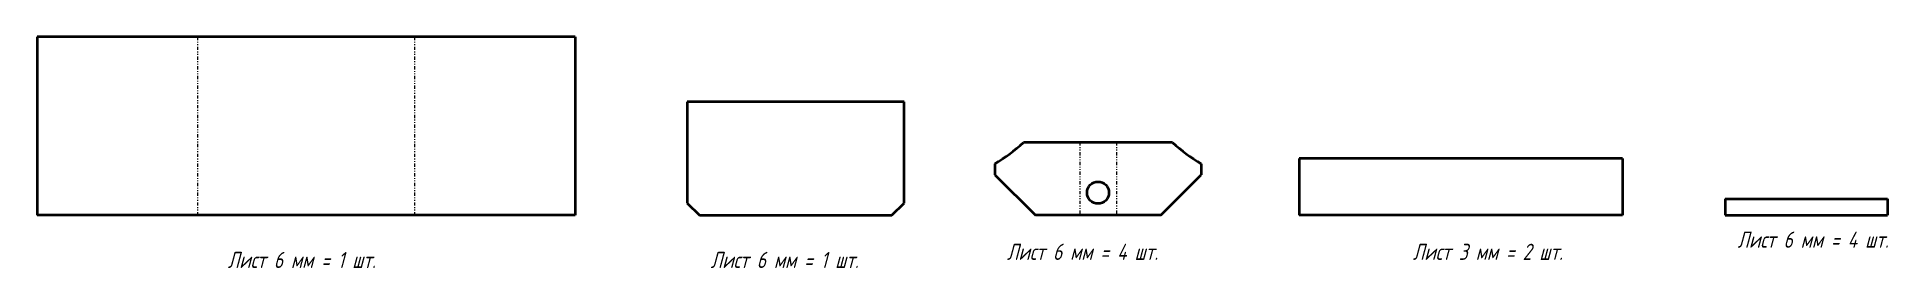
# Model space of a CAD drawing. Header units: millimetres. Extents: x 0 to 2280, y -65 to 220.
import ezdxf

# ---------------------------------------------------------------- set-up
doc = ezdxf.new("R2010")
doc.units = ezdxf.units.MM
doc.linetypes.add('K5LT_BASIC', pattern=[0])
doc.linetypes.add('K5LT_CHAIN_LINE_WITH_2_POINTS', pattern=[12, 4, -2, 1, -2, 1, -2])
doc.styles.add('KTEXTSTYLE', font='GOST_AU.SHX', dxfattribs={"width": 0.96, "height": 5})

msp = doc.modelspace()

# ---------------------------------------------------------------- linework, layer by layer
at = {"color": 7, "linetype": 'K5LT_BASIC', "lineweight": 40}
for p, q in [((0, 220), (0, 0)), ((188, 220), (0, 220)), ((207.5, 220), (188, 220)), ((455.5, 220), (207.5, 220)), ((475, 220), (455.5, 220)), ((663, 220), (475, 220)), ((663, 220), (663, 0)), ((1068.2, 140), (801.2, 140)), ((801.2, 140), (801.2, 15)), ((1068.2, 15), (1068.2, 140)), ((1278, 90), (1215.4, 90)), ((1291.2, 90), (1278, 90)), ((1323.2, 90), (1291.2, 90)), ((1336.4, 90), (1323.2, 90)), ((1399, 90), (1336.4, 90)), ((1953.4, 70), (1555, 70)), ((1555, 70), (1555, 0)), ((1953.4, 70), (1953.4, 0)), ((1180, 63.7), (1180, 50)), ((1180, 50), (1230, 0)), ((1384.4, 0), (1434.4, 50)), ((1434.4, 63.7), (1434.4, 50)), ((188, 0), (0, 0)), ((207.5, 0), (188, 0)), ((455.5, 0), (207.5, 0)), ((475, 0), (455.5, 0)), ((663, 0), (475, 0)), ((801.2, 15), (816.2, 0)), ((816.2, 0), (1053.2, 0)), ((1053.2, 0), (1068.2, 15)), ((1278, 0), (1230, 0)), ((1291.2, 0), (1278, 0)), ((1323.2, 0), (1291.2, 0)), ((1336.4, 0), (1323.2, 0)), ((1384.4, 0), (1336.4, 0)), ((1953.4, 0), (1555, 0)), ((2080, 20.3), (2280, 20.3)), ((2080, 20.3), (2080, 0)), ((2080, 0), (2280, 0)), ((2280, 20.3), (2280, 0))]:
    msp.add_line(p, q, dxfattribs=at)
at = {"color": 7, "linetype": 'K5LT_CHAIN_LINE_WITH_2_POINTS', "lineweight": 18}
for p, q in [((197.7, 220), (197.7, 0)), ((465.2, 220), (465.2, 0)), ((1284.6, 90), (1284.6, 0)), ((1329.8, 90), (1329.8, 0))]:
    msp.add_line(p, q, dxfattribs=at)
at = {"color": 7, "linetype": 'K5LT_BASIC', "lineweight": 40}
msp.add_circle((1307.2, 28), 13.5, dxfattribs=at)
for centre, start, end in [((1084, 230), 300, 313.1834), ((1530.4, 230), 226.8166, 240)]:
    msp.add_arc(centre, 192, start, end, dxfattribs=at)

# ---------------------------------------------------------------- texts
at = {"color": 7, "char_height": 20, "attachment_point": 1, "style": 'KTEXTSTYLE'}
for s, insert in [('\\H3.5;\\W0.965;\\Q15;\\Q15;\\H20.00;Лист 6 мм = 4 шт.', (2095, -20)), ('\\H3.5;\\W0.965;\\Q15;\\Q15;\\H20.00;Лист 6 мм = 1 шт.', (235, -45)), ('\\H3.5;\\W0.965;\\Q15;\\Q15;\\H20.00;Лист 6 мм = 1 шт.', (830, -45)), ('\\H3.5;\\W0.965;\\Q15;\\Q15;\\H20.00;Лист 6 мм = 4 шт.', (1195, -35)), ('\\H3.5;\\W0.965;\\Q15;\\Q15;\\H20.00;Лист 3 мм = 2 шт.', (1695, -35))]:
    msp.add_mtext(s, dxfattribs=dict(at, insert=insert))

doc.saveas('drawing.dxf')
